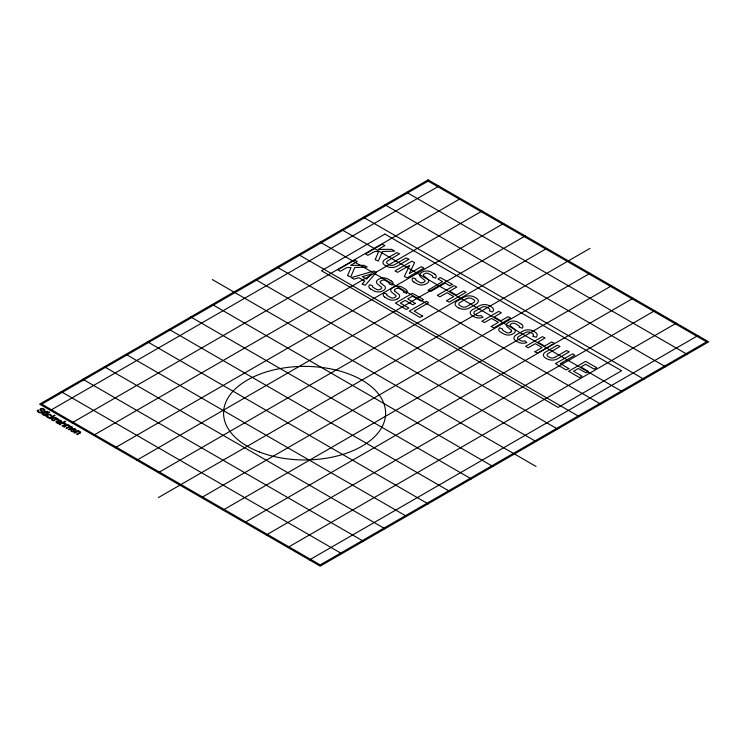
<?xml version="1.0" encoding="UTF-8"?>
<svg xmlns="http://www.w3.org/2000/svg" width="746" height="746" viewBox="0 0 746 746"><rect width="100%" height="100%" fill="white"/><g stroke="black" fill="none" stroke-linecap="round" stroke-linejoin="round"><path stroke-width="1.12" d="M347.608 275.488L351.021 267.516L346.909 267.525L340.307 271.274L337.835 269.847L354.639 260.093L357.25 261.529L350.611 265.38L364.029 265.315L367.2 267.068L354.779 267.488L350.695 277.018L347.636 275.647M375.229 259.543L378.651 251.561L374.529 251.579L367.927 255.328L365.465 253.901L382.269 244.147L384.889 245.546L378.241 249.434L391.65 249.369L394.82 251.122L382.409 251.533L378.315 261.072L375.266 259.701M404.369 276.337L409.666 265.408L397.646 272.346L395.016 270.938L411.811 261.203L414.58 262.517M414.58 262.685L409.284 273.614L421.303 266.676L423.961 268.075L407.157 277.829L404.388 276.505M383.873 293.01L386.95 294.148A2.443 1.417 0 0 0 387.482 295.677L390.876 297.635A2.434 1.408 0 0 0 394.326 297.654L395.287 297.095A2.397 1.38 0 0 0 395.641 295.341L391.725 292.152A5.511 3.18 0 0 1 391.016 291.332L390.736 290.455A6.257 3.609 0 0 1 391.846 288.198L393.478 287.182A6.089 3.516 0 0 1 402.103 287.182L405.843 289.364A6.238 3.599 0 0 1 406.495 293.318M406.533 293.327L403.427 292.18A2.387 1.38 0 0 0 402.887 290.651M43.082 413.937L45.646 412.435L46.821 412.519L46.159 412.137L47.52 411.354L44.499 411.773L44.984 412.053C41.244 411.68 41.851 416.072 43.175 414.272M75.271 431.197C79.169 428.008 68.688 427.607 71.196 431.188C72.12 432.419 75.971 431.496 73.136 431.319C70.04 431.468 72.306 427.01 75.094 431.291M50.42 410.384L438.918 186.09M67.606 425.155L68.156 424.838L67.569 424.502L63.662 426.749L64.324 427.132C66.245 424.12 72.782 426.013 65.984 428.092L66.646 428.474L68.912 427.169M72.008 422.842L460.496 198.548M71.635 428.26L68.949 429.808L68.296 429.426L71.29 427.607L70.059 426.815M78.069 431.207L78.628 430.88L78.032 430.535L74.124 432.792L74.787 433.174L76.922 431.943A2.9 1.669 0 0 1 77.78 431.57M93.586 435.3L482.084 211.006M115.173 447.768L503.662 223.474M423.299 282.482L424.26 281.923A2.397 1.38 0 0 0 424.614 280.17L420.697 276.98A5.511 3.18 0 0 1 419.989 276.16L419.709 275.283A6.257 3.609 0 0 1 420.828 273.027L422.45 272.01A6.089 3.516 0 0 1 431.076 272.01L434.825 274.192M396.919 299.155L398.243 298.381A6.21 3.581 0 0 0 399.66 295.882L399.511 295.285A5.623 3.245 0 0 0 398.653 294.176L394.783 290.996M136.751 460.226L525.249 235.932M158.339 472.684L546.827 248.39M158.339 497.61L589.993 248.39M201.504 497.61L589.993 273.316M510.954 331.979L509.994 332.53A2.434 1.408 0 0 1 506.553 332.52L503.149 330.562A2.443 1.417 0 0 1 502.627 329.033L499.587 327.839A6.21 3.59 0 0 0 500.491 332.091L503.942 334.022A6.108 3.525 0 0 0 512.595 334.04L513.91 333.257A6.21 3.581 0 0 0 515.327 330.758L515.178 330.17A5.623 3.245 0 0 0 514.32 329.061L510.45 325.871A2.406 1.389 0 0 1 510.777 324.118L511.719 323.55A2.434 1.408 0 0 1 515.15 323.577L518.563 325.526A2.387 1.38 0 0 1 519.104 327.056L522.2 328.212A6.238 3.599 0 0 0 521.557 324.221M223.082 510.068L611.58 285.774M244.669 522.526L633.158 298.232M554.782 357.39L566.606 350.573L569.254 351.842L557.383 358.891A7.32 4.224 0 0 1 547.032 358.891L545.513 358.015A7.311 4.224 0 0 1 545.503 352.037L557.337 345.221L559.957 346.452L548.086 353.529A3.665 2.117 0 0 0 548.123 356.513L549.625 357.39A3.637 2.098 0 0 0 554.782 357.39M266.247 534.994L654.746 310.7M287.835 547.452L676.324 323.158M309.422 559.91L697.911 335.616M60.249 421.928L60.267 421.919A9.707 5.604 0 0 1 58.859 421.359L58.542 421.238A4.504 2.602 0 0 0 58.113 421.08C55.829 419.849 54.617 423.224 58.309 423.113A2.014 1.166 0 0 0 57.955 423.458L58.654 423.859A2.042 1.184 0 0 1 59.018 423.448A7.637 4.411 0 0 1 59.41 423.196L61.163 422.171A4.056 2.341 0 0 0 61.573 421.891C62.906 420.455 57.545 419.28 58.524 420.66M69.854 426.507L70.133 426.479A1.996 1.156 0 0 1 71.653 426.749M406.542 192.319L687.113 354.313M384.955 204.777L665.535 366.771M363.377 217.245L643.947 379.229M487.017 307.315L488.751 308.312A3.655 2.117 0 0 1 489.348 310.83L492.388 312.024A7.301 4.215 0 0 0 491.344 306.82L489.618 305.813A7.311 4.224 0 0 0 479.258 305.813L472.349 309.804A7.311 4.224 0 0 0 472.349 315.782L474.083 316.78A7.301 4.215 0 0 0 483.11 317.376L481.086 315.614A3.655 2.117 0 0 1 476.675 315.288M341.789 229.703L622.369 391.687M476.685 315.278L474.95 314.28A3.665 2.117 0 0 1 474.922 311.287L481.841 307.296A3.665 2.117 0 0 1 486.998 307.324M413.853 282.007L417.256 283.974A6.108 3.525 0 0 0 425.901 283.984L427.216 283.21A6.21 3.581 0 0 0 428.633 280.71L428.493 280.114A5.623 3.245 0 0 0 427.635 279.004L423.756 275.824A2.406 1.389 0 0 1 424.082 274.062L425.034 273.502A2.434 1.408 0 0 1 428.456 273.521L431.869 275.479A2.387 1.38 0 0 1 432.41 277.008L435.505 278.155A6.238 3.599 0 0 0 434.871 274.174M458.958 308.051L457.223 307.054A7.311 4.224 0 0 1 457.223 301.067L464.143 297.085A7.311 4.224 0 0 1 474.493 297.076L476.228 298.083A7.32 4.224 0 0 1 476.228 304.06L469.318 308.051A7.32 4.224 0 0 1 458.967 308.051M320.211 242.161L600.782 404.155M402.896 290.651L399.502 288.683A2.434 1.408 0 0 0 396.051 288.674L395.091 289.224A2.406 1.389 0 0 0 394.765 290.996M370.622 288.954L374.026 290.912A6.108 3.525 0 0 0 382.67 290.931L383.985 290.147A6.21 3.581 0 0 0 385.402 287.648L385.262 287.061A5.623 3.245 0 0 0 384.404 285.951L380.525 282.762M384.88 297.178L388.274 299.146A6.108 3.525 0 0 0 396.928 299.155M298.624 254.619L579.204 416.613M277.046 267.087L557.616 429.071M255.458 279.545L536.038 441.529M212.293 279.545L536.038 466.455M212.293 304.471L492.873 466.455M190.715 316.929L471.285 478.913M169.128 329.387L449.707 491.381M147.549 341.845L428.12 503.839M125.962 354.313L406.542 516.297M104.384 366.771L384.955 528.755M82.797 379.229L363.377 541.223M61.219 391.687L341.789 553.681M521.51 324.249L517.771 322.067A6.089 3.516 0 0 0 509.145 322.067L507.513 323.083A6.257 3.609 0 0 0 506.403 325.34L506.683 326.216A5.511 3.18 0 0 0 507.392 327.028L511.29 330.226M391.594 281.13L387.845 278.957A6.089 3.516 0 0 0 379.22 278.957L377.588 279.974A6.257 3.609 0 0 0 376.478 282.221L376.758 283.107A5.511 3.18 0 0 0 377.467 283.918L381.365 287.117A2.397 1.38 0 0 1 381.01 288.851L380.068 289.42A2.434 1.408 0 0 1 376.627 289.401L373.224 287.452A2.443 1.417 0 0 1 372.702 285.923L369.662 284.73A6.21 3.59 0 0 0 370.575 288.982M41.664 411.745L41.58 411.512A2.816 1.632 0 0 0 41.394 411.27L41.244 411.121A25.15 14.519 0 0 0 40.927 410.804L40.247 410.113A2.63 1.52 0 0 1 40.014 409.713L39.976 409.479A1.856 1.072 0 0 1 42.158 408.482L42.708 408.538A3.665 2.117 0 0 1 43.734 408.929A4.802 2.77 0 0 1 44.154 409.172L44.499 409.442A3.236 1.865 0 0 1 44.741 409.722L44.853 409.908A2.079 1.203 0 0 1 44.909 410.365A2.313 1.333 0 0 1 44.294 411.102L43.557 410.738L43.93 410.328A1.305 0.755 0 0 0 43.893 409.908L43.427 409.47A4.168 2.406 0 0 0 42.96 409.218L41.729 408.976A0.932 0.541 0 0 0 41.319 409.088A1.035 0.597 0 0 0 41.105 409.218L42.681 411.811A1.856 1.072 0 0 1 42.298 412.417A2.191 1.268 0 0 1 42.102 412.547A2.126 1.222 0 0 1 41.049 412.874A2.21 1.278 0 0 1 40.079 412.864L39.92 412.846A3.357 1.94 0 0 1 38.652 412.407L37.421 411.4A2.49 1.436 0 0 1 37.897 410.039L38.755 410.309L38.335 410.757A1.389 0.802 0 0 0 38.288 411.018L38.354 411.223A2.853 1.641 0 0 0 40.06 412.305L40.461 412.37A1.072 0.615 0 0 0 41.683 411.745M413.806 282.044A6.21 3.59 0 0 1 412.892 277.857L415.942 278.957A2.443 1.417 0 0 0 416.454 280.505L419.849 282.473A2.434 1.408 0 0 0 423.308 282.492M511.308 330.217A2.397 1.38 0 0 1 510.926 331.961M391.641 281.111A6.238 3.599 0 0 1 392.237 285.084L389.17 283.946A2.387 1.38 0 0 0 388.629 282.426L385.244 280.459A2.434 1.408 0 0 0 381.793 280.44L380.833 281A2.406 1.389 0 0 0 380.516 282.771M384.824 297.206A6.21 3.59 0 0 1 383.92 293.029M78.125 431.3A1.949 1.119 0 0 1 80.139 431.645A1.949 1.119 0 0 1 80.437 432.848M77.789 431.58A1.11 0.643 0 0 1 78.246 431.533L79.58 432.419L76.633 434.247L77.295 434.629L79.906 433.118A4.168 2.406 0 0 0 80.344 432.829M75.551 430.013A1.604 0.923 0 0 0 74.572 429.118A1.604 0.923 0 0 0 72.782 429.332L74.945 430.582A2.014 1.166 0 0 0 75.467 430.013M67.653 425.248A1.818 1.054 0 0 1 69.453 425.49A1.818 1.054 0 0 1 69.956 426.516M68.949 427.178A1.874 1.082 0 0 1 70.049 426.777M71.812 426.656A1.94 1.119 0 0 1 71.709 428.307M58.468 420.595A1.697 0.979 0 0 1 60.836 421.387A1.156 0.671 0 0 1 60.407 421.807M46.83 416.147C54.7 419.513 40.042 416.445 48.807 414.291C50.775 413.489 52.63 417.051 50.588 415.783C50.933 414.226 47.203 414.711 46.83 416.1M56.565 421.91L58.002 422.721L59.736 422.227A7.628 4.401 0 0 1 58.421 421.732L56.565 421.91M362.258 283.984L365.186 285.308L376.376 272.346L373.709 271.012L351.422 277.633L353.874 279.172L358.901 277.699L364.794 281.111L362.267 283.928M415.298 303.398L412.734 304.75L405.134 300.396L400.388 303.128L408.827 308.042L406.393 309.515L395.408 303.118L412.473 293.29L423.495 299.603L420.884 301.011L412.454 296.162L407.708 298.904L415.298 303.37M588.501 371.489L585.89 372.832L578.327 368.487L573.59 371.228L582.02 376.143L579.586 377.607L568.601 371.266L585.675 361.381L596.697 367.703L594.124 369.121L585.657 364.262L580.91 367.004L588.491 371.517M532.998 336.185L536.094 337.257A7.301 4.215 0 0 0 535.05 332.054L533.325 331.047A7.311 4.224 0 0 0 522.965 331.047L516.055 335.038A7.311 4.224 0 0 0 516.055 341.015L517.789 342.013A7.301 4.215 0 0 0 526.816 342.61L524.792 340.847A3.655 2.117 0 0 1 520.382 340.521L518.657 339.514A3.665 2.117 0 0 1 518.629 336.521L525.548 332.53A3.665 2.117 0 0 1 530.714 332.557L532.457 333.546A3.655 2.117 0 0 1 533.054 336.064L532.998 336.157M65.946 423.896L63.587 422.721L65.527 421.602L64.865 421.22L59.466 424.334L60.128 424.716C62.058 421.499 68.791 423.887 61.993 425.789L62.655 426.171L65.937 423.998M408.845 259.291L396.956 266.275A7.32 4.224 0 0 1 386.605 266.266L385.076 265.399A7.311 4.224 0 0 1 385.076 259.412L396.909 252.596L399.53 253.826L387.659 260.904A3.665 2.117 0 0 0 387.696 263.888L389.198 264.774A3.637 2.098 0 0 0 394.345 264.765L406.178 257.948L408.845 259.291M422.665 316.099L419.998 317.451L409.228 311.101L426.507 301.291L428.652 302.745L414.216 311.11L422.665 316.127M446.612 300.778L449.316 302.13L466.073 292.264L463.462 290.987L456.338 295.08L449.642 291.21L456.776 287.051L454.109 285.662L437.37 295.351L439.898 296.805L447.068 292.702L453.764 296.563L446.63 300.731M452.262 284.357L440.196 277.512L437.977 278.957L442.518 281.624L428.045 290.138L430.712 291.434L445.11 283.126L449.726 285.737L452.244 284.44M491.185 326.515L493.889 327.867L510.656 318.02L508.035 316.714L500.911 320.817L494.216 316.947L501.349 312.788L498.682 311.399L481.916 321.134L484.471 322.542L491.642 318.439L498.337 322.3L491.194 326.487M534.891 351.748L537.596 353.1L554.371 343.281L551.742 341.948L544.617 346.051L537.922 342.181L545.056 338.022L542.389 336.632L525.641 346.349L528.177 347.776L535.348 343.673L542.044 347.533L534.891 351.748M568.872 368.617L566.195 369.96L555.434 363.61L572.714 353.8L574.849 355.255L560.414 363.619L568.872 368.617M53.059 417.797L52.248 420.166L51.427 419.69L52.136 417.797L49.674 418.674L49.012 418.292L54.402 415.186L55.064 415.559L51.987 417.34L56.006 417.825L53.059 417.797M371.275 273.978L366.603 279.153L362.314 276.673L371.275 273.978M428.12 179.861L39.631 404.155L320.211 566.139L708.7 341.845L428.12 179.861M428.12 181.101L41.795 404.155L320.211 564.899L706.546 341.845L428.12 181.101M47.474 412.902L43.566 415.158L44.228 415.541L48.136 413.284L47.474 412.902M48.966 412.044L48.201 412.482L49.628 412.426L48.966 412.044M56.668 418.208L52.761 420.464L53.423 420.847L55.474 419.662A3.683 2.126 0 0 1 56.351 419.28A1.11 0.643 0 0 1 57.834 419.728C60.258 418.916 55.941 418.879 57.265 418.553L56.668 418.208M384.899 234.085L321.442 270.723L558.157 407.391L621.614 370.753L384.899 234.085M466.716 298.568L459.806 302.559A3.665 2.117 0 0 0 459.844 305.543L461.56 306.55A3.637 2.098 0 0 0 466.716 306.55L473.626 302.559A3.637 2.098 0 0 0 473.626 299.584L471.892 298.587A3.665 2.117 0 0 0 466.707 298.568M259.459 452.011A81.016 46.774 0 0 0 385.43 416.315A81.016 46.774 0 0 0 268.896 371.172A81.016 46.774 0 0 0 259.459 452.011"/></g></svg>
